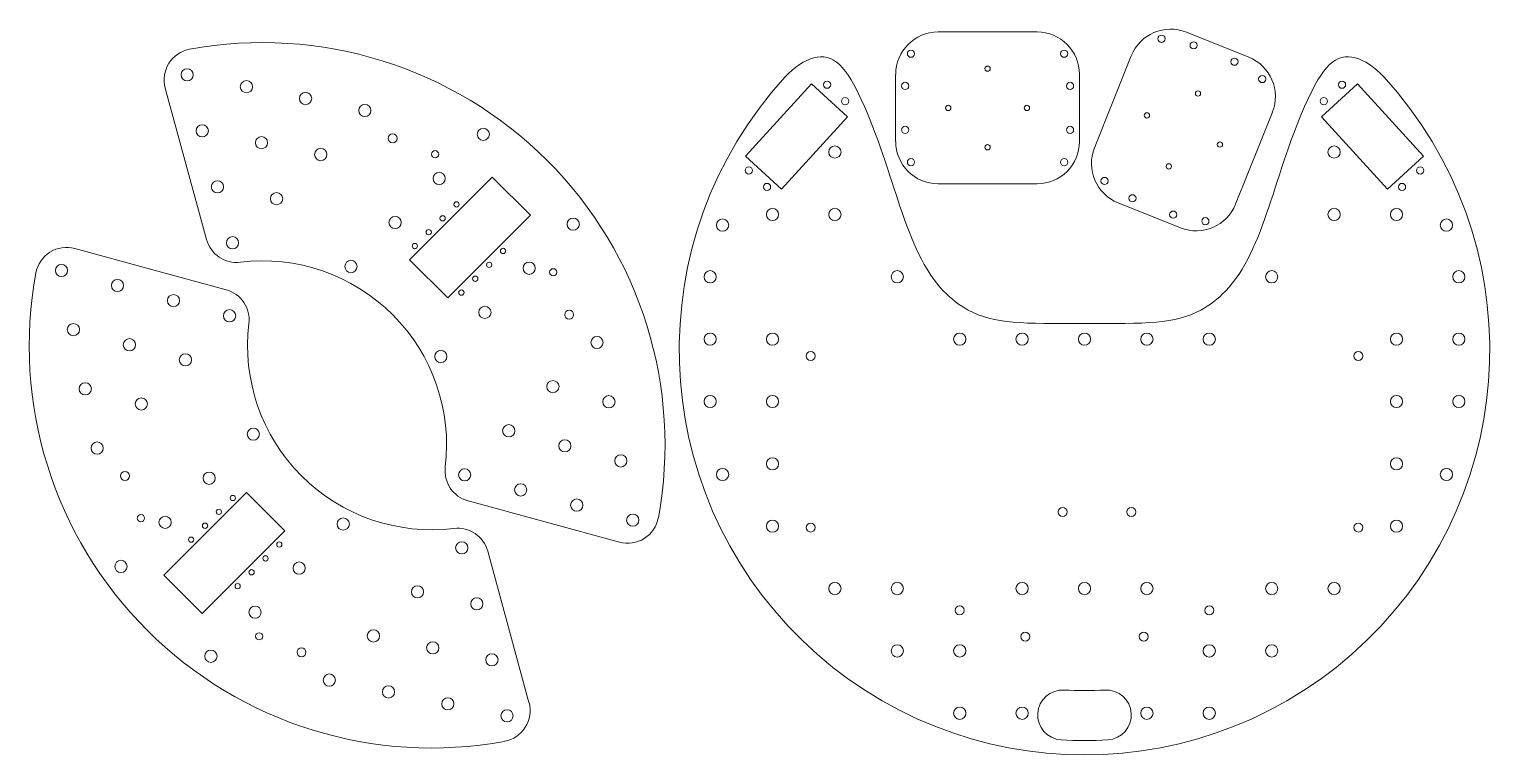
# Model space of a CAD drawing. Header units: inches. Extents: x 0.5 to 23.9, y 0.2 to 11.8.
import ezdxf

# ---------------------------------------------------------------- set-up
doc = ezdxf.new("R2010")
doc.units = ezdxf.units.IN
doc.header["$MEASUREMENT"] = 0

msp = doc.modelspace()

# ---------------------------------------------------------------- linework, layer by layer
at = {"color": 7, "linetype": 'Continuous', "lineweight": 15}
for p, q in [((16.631, 11.75), (15.045, 11.75)), ((20.023, 11.347), (19.025, 11.746)), ((18.141, 11.367), (17.551, 9.894)), ((14.364, 11.07), (14.364, 9.995)), ((17.311, 9.995), (17.311, 11.07)), ((2.657, 10.85), (3.319, 8.423)), ((13.015, 10.917), (11.957, 9.757)), ((13.591, 10.392), (13.015, 10.917)), ((21.191, 10.392), (21.768, 10.917)), ((21.768, 10.917), (22.825, 9.757)), ((12.534, 9.231), (13.591, 10.392)), ((19.812, 8.99), (20.402, 10.463)), ((22.249, 9.231), (21.191, 10.392)), ((11.957, 9.757), (12.534, 9.231)), ((22.825, 9.757), (22.249, 9.231)), ((7.897, 9.422), (6.572, 8.097)), ((8.51, 8.81), (7.897, 9.422)), ((15.045, 9.315), (16.631, 9.315)), ((17.93, 9.01), (18.928, 8.611)), ((7.185, 7.485), (8.51, 8.81)), ((3.635, 7.617), (1.208, 8.278)), ((6.572, 8.097), (7.185, 7.485)), ((3.961, 4.364), (2.636, 3.039)), ((4.574, 3.751), (3.961, 4.364)), ((7.511, 4.232), (9.938, 3.57)), ((3.248, 2.426), (4.574, 3.751)), ((8.488, 0.998), (7.826, 3.425)), ((2.636, 3.039), (3.248, 2.426))]:
    msp.add_line(p, q, dxfattribs=at)
for centre, radius in [((18.625, 11.642), 0.058), ((19.14, 11.536), 0.058), ((14.61, 11.402), 0.058), ((17.066, 11.402), 0.058), ((19.794, 11.274), 0.058), ((3.01, 11.063), 0.098), ((15.838, 11.162), 0.0425), ((20.24, 10.996), 0.058), ((3.959, 10.873), 0.098), ((4.908, 10.682), 0.098), ((13.265, 10.905), 0.058), ((14.517, 10.885), 0.058), ((17.159, 10.885), 0.058), ((19.21, 10.763), 0.0425), ((21.518, 10.905), 0.058), ((5.857, 10.491), 0.098), ((13.556, 10.64), 0.058), ((15.208, 10.532), 0.0425), ((16.468, 10.532), 0.0425), ((21.227, 10.64), 0.058), ((18.392, 10.412), 0.0425), ((3.252, 10.165), 0.098), ((4.201, 9.975), 0.098), ((6.304, 10.044), 0.072), ((7.756, 10.109), 0.098), ((14.517, 10.18), 0.058), ((17.159, 10.18), 0.058), ((5.15, 9.784), 0.098), ((6.983, 9.789), 0.058), ((13.391, 9.825), 0.098), ((15.838, 9.902), 0.0425), ((19.561, 9.945), 0.0425), ((21.391, 9.825), 0.098), ((14.61, 9.662), 0.058), ((17.066, 9.662), 0.058), ((18.743, 9.594), 0.0425), ((3.494, 9.267), 0.098), ((7.049, 9.402), 0.098), ((12.012, 9.53), 0.058), ((17.713, 9.361), 0.058), ((22.771, 9.53), 0.058), ((4.443, 9.077), 0.098), ((12.303, 9.265), 0.058), ((18.159, 9.083), 0.058), ((22.48, 9.265), 0.058), ((7.327, 8.985), 0.0425), ((12.391, 8.825), 0.098), ((13.391, 8.825), 0.098), ((21.391, 8.825), 0.098), ((22.391, 8.825), 0.098), ((6.342, 8.695), 0.098), ((7.104, 8.762), 0.0425), ((9.197, 8.668), 0.098), ((11.591, 8.654), 0.098), ((18.813, 8.821), 0.058), ((19.328, 8.715), 0.058), ((23.191, 8.654), 0.098), ((3.736, 8.37), 0.098), ((6.881, 8.54), 0.0425), ((6.658, 8.317), 0.0425), ((8.073, 8.239), 0.0425), ((0.995, 7.926), 0.098), ((5.635, 7.988), 0.098), ((7.85, 8.016), 0.0425), ((8.49, 7.961), 0.098), ((1.893, 7.684), 0.098), ((7.627, 7.794), 0.0425), ((8.877, 7.896), 0.058), ((11.391, 7.825), 0.098), ((14.391, 7.825), 0.098), ((20.391, 7.825), 0.098), ((23.391, 7.825), 0.098), ((2.791, 7.442), 0.098), ((7.405, 7.571), 0.0425), ((3.689, 7.2), 0.098), ((7.782, 7.254), 0.098), ((9.132, 7.216), 0.072), ((1.186, 6.977), 0.098), ((2.084, 6.735), 0.098), ((9.578, 6.77), 0.098), ((11.391, 6.825), 0.098), ((12.391, 6.825), 0.098), ((15.391, 6.825), 0.098), ((16.391, 6.825), 0.098), ((17.391, 6.825), 0.098), ((18.391, 6.825), 0.098), ((19.391, 6.825), 0.098), ((22.391, 6.825), 0.098), ((23.391, 6.825), 0.098), ((2.982, 6.493), 0.098), ((7.075, 6.547), 0.098), ((13.003, 6.554), 0.072), ((21.78, 6.554), 0.072), ((1.377, 6.028), 0.098), ((8.871, 6.063), 0.098), ((2.275, 5.785), 0.098), ((9.769, 5.821), 0.098), ((11.391, 5.825), 0.098), ((12.391, 5.825), 0.098), ((22.391, 5.825), 0.098), ((23.391, 5.825), 0.098), ((4.07, 5.301), 0.098), ((8.164, 5.356), 0.098), ((1.567, 5.078), 0.098), ((9.062, 5.114), 0.098), ((9.96, 4.872), 0.098), ((12.391, 4.825), 0.098), ((22.391, 4.825), 0.098), ((2.014, 4.632), 0.072), ((3.363, 4.594), 0.098), ((7.457, 4.649), 0.098), ((11.591, 4.654), 0.098), ((23.191, 4.654), 0.098), ((8.355, 4.407), 0.098), ((3.741, 4.277), 0.0425), ((9.253, 4.164), 0.098), ((2.269, 3.953), 0.058), ((2.656, 3.887), 0.098), ((3.518, 4.055), 0.0425), ((10.151, 3.922), 0.098), ((17.041, 4.054), 0.072), ((18.141, 4.054), 0.072), ((3.296, 3.832), 0.0425), ((5.511, 3.86), 0.098), ((12.391, 3.825), 0.098), ((13.003, 3.804), 0.072), ((21.78, 3.804), 0.072), ((22.391, 3.825), 0.098), ((3.073, 3.609), 0.0425), ((4.487, 3.531), 0.0425), ((7.41, 3.479), 0.098), ((1.949, 3.18), 0.098), ((4.265, 3.309), 0.0425), ((4.042, 3.086), 0.0425), ((4.804, 3.153), 0.098), ((3.819, 2.863), 0.0425), ((6.702, 2.772), 0.098), ((13.391, 2.825), 0.098), ((14.391, 2.825), 0.098), ((16.391, 2.825), 0.098), ((17.391, 2.825), 0.098), ((18.391, 2.825), 0.098), ((20.391, 2.825), 0.098), ((21.391, 2.825), 0.098), ((7.652, 2.581), 0.098), ((4.097, 2.446), 0.098), ((15.391, 2.475), 0.072), ((19.391, 2.475), 0.072), ((4.163, 2.059), 0.058), ((5.995, 2.065), 0.098), ((16.441, 2.054), 0.072), ((18.341, 2.054), 0.072), ((4.842, 1.804), 0.072), ((6.945, 1.874), 0.098), ((14.391, 1.825), 0.098), ((15.391, 1.825), 0.098), ((19.391, 1.825), 0.098), ((20.391, 1.825), 0.098), ((3.39, 1.739), 0.098), ((7.894, 1.683), 0.098), ((5.288, 1.358), 0.098), ((6.237, 1.167), 0.098), ((7.187, 0.976), 0.098), ((8.136, 0.785), 0.098), ((15.391, 0.825), 0.098), ((16.391, 0.825), 0.098), ((18.391, 0.825), 0.098), ((19.391, 0.825), 0.098)]:
    msp.add_circle(centre, radius, dxfattribs=at)
for centre, radius, start, end in [((15.045, 11.07), 0.68, 90, 180), ((16.631, 11.07), 0.68, 0, 90), ((18.772, 11.115), 0.68, 68.1986, 158.1986), ((3.14, 10.982), 0.5, 100.4356, 195.2561), ((4.218, 5.13), 6.45, 349.5644, 100.4356), ((19.77, 10.715), 0.68, 338.1986, 68.1986), ((17.391, 6.654), 6.495, 137.6869, 42.3131), ((15.045, 9.995), 0.68, 180, 270), ((16.631, 9.995), 0.68, 270, 0), ((18.183, 9.641), 0.68, 158.1986, 248.1986), ((19.181, 9.242), 0.68, 248.1986, 338.1986), ((1.077, 7.796), 0.5, 74.7439, 169.5644), ((3.802, 8.555), 0.5, 195.2561, 276.923), ((4.218, 5.13), 2.95, 353.077, 96.923), ((6.928, 6.718), 6.45, 169.5644, 280.4356), ((3.503, 7.134), 0.5, 353.077, 74.7439), ((6.928, 6.718), 2.95, 173.077, 276.923), ((7.642, 4.714), 0.5, 173.077, 254.7439), ((7.344, 3.293), 0.5, 15.2561, 96.923), ((10.069, 4.052), 0.5, 254.7439, 349.5644), ((17.041, 0.799), 0.4, 86.5791, 266.5791), ((17.391, 6.654), 5.466, 266.5791, 273.4209), ((17.741, 0.799), 0.4, 273.4209, 93.4209), ((8.006, 0.867), 0.5, 280.4356, 15.2561), ((17.391, 6.654), 6.266, 266.5791, 273.4209)]:
    msp.add_arc(centre, radius, start, end, dxfattribs=at)
for points, knots in [([(17.391, 7.075), (16.402, 7.075), (15.792, 7.059), (14.521, 8.028), (14.332, 9.726), (13.368, 11.529), (12.91, 11.347), (12.588, 11.027)], [0, 0, 0, 0, 0.2218293, 0.2966238, 0.6977981, 0.7731504, 0.9203219, 0.9203219, 0.9203219, 0.9203219]), ([(22.194, 11.027), (21.873, 11.347), (21.415, 11.529), (20.45, 9.726), (20.262, 8.028), (18.991, 7.059), (18.381, 7.075), (17.391, 7.075)], [0.0796781, 0.0796781, 0.0796781, 0.0796781, 0.2268496, 0.3022019, 0.7033762, 0.7781707, 1, 1, 1, 1])]:
    msp.add_open_spline(points, degree=3, knots=knots, dxfattribs=at)

doc.saveas('drawing.dxf')
